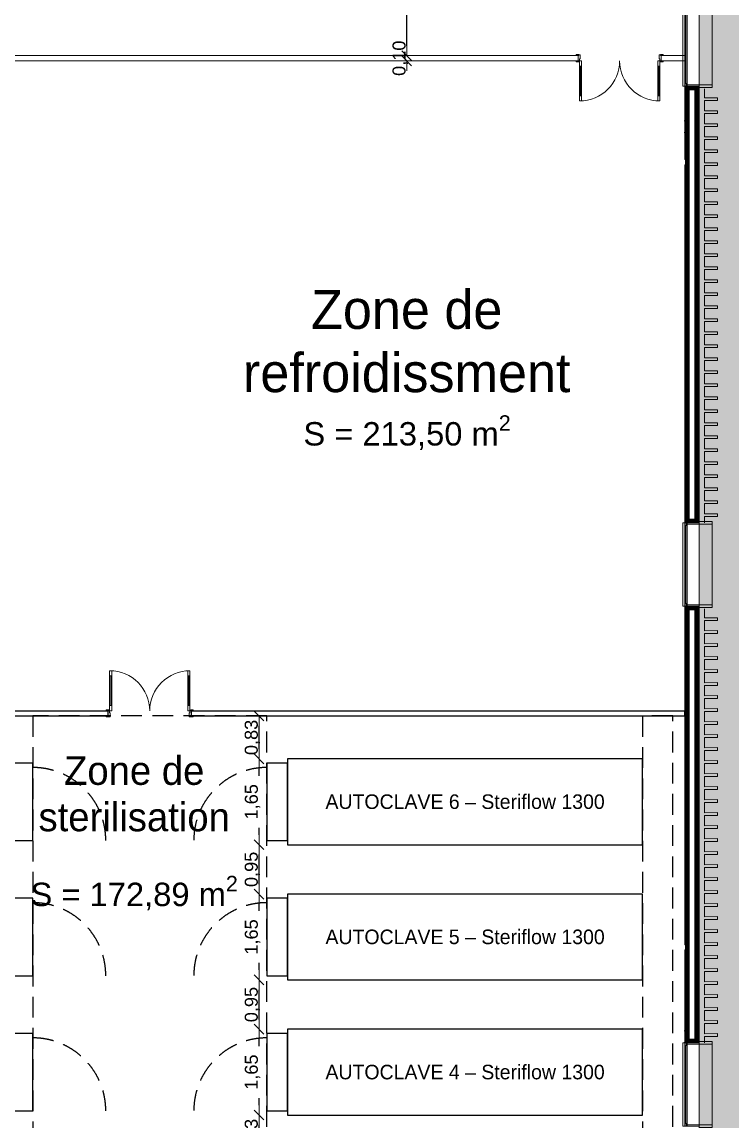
# Model space of a CAD drawing. Header units: millimetres. Extents: x 141848 to 1648660, y -821378 to -151356.
# Drawn here: x 231203 to 244856, y -205996 to -184858 of the extents above; entities that cross this region are included whole.
import ezdxf

# ---------------------------------------------------------------- set-up
doc = ezdxf.new("R2010")
doc.units = ezdxf.units.MM
doc.header["$MEASUREMENT"] = 0
for name, pattern in [('DASHED', [600, 400, -200]), ('Traits', [282.222223, 141.111112, -141.111112]), ('Wipeout_Contour', [1000, 0, -1000])]:
    doc.linetypes.add(name, pattern=pattern)
for name, color, linetype in [('Cotations - 1_100', 7, 'Continuous'), ('Equipement - Autoclaves', 6, 'Continuous'), ('Fenêtres ARCHICAD', 7, 'Continuous'), ('Hachure', 7, 'Continuous'), ('Intérieur - Agencement', 7, 'Continuous'), ('Nouveau_0', 7, 'Continuous'), ('Portes ARCHICAD', 7, 'Continuous'), ('Sols_ Dalles', 7, 'Continuous'), ('Structure - Murs extérieurs', 7, 'Continuous')]:
    doc.layers.add(name, color=color, linetype=linetype)
doc.styles.add('STYLE_GENERE_1', font='')
doc.styles.add('STYLE_GENERE_2', font='')
doc.styles.get('STYLE_GENERE_1').set_extended_font_data('Agency FB')
doc.styles.get('STYLE_GENERE_2').set_extended_font_data('Arial')
doc.dimstyles.new('STYLE_GENERE__1', dxfattribs={"dimtxt": 250, "dimasz": 190, "dimexe": 1.25, "dimexo": 0.625, "dimgap": 0, "dimtad": 1, "dimlfac": 0.001, "dimtxsty": 'STYLE_GENERE_2', "dimblk": 'ARROWHEAD_6', "dimblk1": 'ARROWHEAD_6', "dimblk2": 'ARROWHEAD_6', "dimcen": 2.5, "dimse1": 1, "dimse2": 1, "dimclrd": 7, "dimclre": 7, "dimclrt": 7, "dimazin": 3, "dimtfac": 1, "dimtmove": 0, "dimatfit": 3})
doc.dimstyles.new('STYLE_GENERE__4', dxfattribs={"dimtxt": 250, "dimasz": 190, "dimexe": 1.25, "dimexo": 0.625, "dimgap": 0, "dimtad": 1, "dimlfac": 0.001, "dimtxsty": 'STYLE_GENERE_2', "dimblk": 'ARROWHEAD_6', "dimblk1": 'ARROWHEAD_6', "dimblk2": 'ARROWHEAD_6', "dimcen": 2.5, "dimse1": 1, "dimse2": 1, "dimclrd": 7, "dimclre": 7, "dimclrt": 7, "dimazin": 3, "dimtfac": 1, "dimtmove": 0, "dimatfit": 3})
pattern_1 = [(45, (0, 175), (-55.684659, 55.684659), [0, -52.5, 0, -78.75]), (110, (175, 175), (74.000794, 26.934086), [0, -38.5, 0, -66.5])]
pattern_2 = [(45, (0, 0), (-7.0710678, 7.0710678), [])]

# ---------------------------------------------------------------- blocks, each defined once
blk = doc.blocks.new('Fenêtre 25')
at = {"layer": 'Fenêtres ARCHICAD', "color": 7, "linetype": 'Continuous', "lineweight": 5}
for p, q in [((-800, 0), (-800, 33)), ((-800, 33), (800, 33)), ((800, 33), (800, 0)), ((-800, -30), (800, -30)), ((-800, -280), (-800, -50)), ((-800, -50), (-775, -50)), ((-800, -195), (-800, -265)), ((-800, -195), (-800, -265)), ((-800, -195), (-800, -265)), ((-800, -195), (-800, -265)), ((-775, -50), (-775, -280)), ((775, -280), (775, -50)), ((775, -50), (800, -50)), ((800, -50), (800, -280)), ((800, -195), (800, -265)), ((800, -195), (800, -265)), ((800, -195), (800, -265)), ((800, -195), (800, -265)), ((-825, -530), (-825, -280)), ((-825, -280), (-775, -280)), ((-825, -280), (-800, -280)), ((-825, -280), (-800, -280)), ((-800, -265), (-800, -280)), ((-800, -265), (-800, -280)), ((-775, -280), (-800, -280)), ((-775, -280), (-775, -530)), ((800, -280), (775, -280)), ((775, -280), (825, -280)), ((775, -530), (775, -280)), ((800, -265), (800, -280)), ((800, -265), (800, -280)), ((800, -280), (825, -280)), ((800, -280), (825, -280)), ((825, -280), (825, -530)), ((-775, -530), (-825, -530)), ((-775, -530), (775, -530)), ((825, -530), (775, -530))]:
    blk.add_line(p, q, dxfattribs=at)
at = {"layer": 'Fenêtres ARCHICAD', "color": 7, "linetype": 'Traits', "lineweight": 5}
blk.add_line((-800, 0), (800, 0), dxfattribs=at)
at = {"color": 254, "linetype": 'Wipeout_Contour', "lineweight": 0, "ltscale": 3003.33026}
blk.add_wipeout([(-750, 0), (-750, -50), (750, -50), (750, 0)], dxfattribs=at).dxf.layer = 'Fenêtres ARCHICAD'
at = {"layer": 'Fenêtres ARCHICAD', "color": 7, "linetype": 'Continuous', "lineweight": 5}
for p, q in [((-800, 0), (-750, 0)), ((-800, 0), (-800, -15)), ((-800, 0), (-800, -15)), ((-750, 0), (-750, -50)), ((-750, 0), (750, 0)), ((750, -50), (750, 0)), ((750, 0), (800, 0)), ((800, 0), (800, -15)), ((800, 0), (800, -15)), ((-800, -15), (-800, -50)), ((-800, -15), (-800, -50)), ((-750, -50), (-800, -50)), ((-800, -50), (-800, -85)), ((-800, -50), (-800, -85)), ((-800, -85), (-800, -195)), ((-800, -85), (-800, -195)), ((-800, -85), (-800, -195)), ((-800, -85), (-800, -195)), ((-750, -25), (750, -25)), ((750, -50), (-750, -50)), ((800, -50), (750, -50)), ((800, -15), (800, -50)), ((800, -15), (800, -50)), ((800, -50), (800, -85)), ((800, -50), (800, -85)), ((800, -85), (800, -195)), ((800, -85), (800, -195)), ((800, -85), (800, -195)), ((800, -85), (800, -195))]:
    blk.add_line(p, q, dxfattribs=at)
blk = doc.blocks.new('Mur_2_1', base_point=(244226, -173396))
at = {"color": 254, "linetype": 'Wipeout_Contour', "lineweight": 0, "ltscale": 1238482.456540068}
blk.add_wipeout([(244211, -186093), (244211, -194493), (244226, -194493), (244226, -186093)], dxfattribs=at)
at = {"color": 254, "linetype": 'Wipeout_Contour', "lineweight": 0, "ltscale": 1263457.769276507}
blk.add_wipeout([(244211, -196093), (244211, -204493), (244226, -204493), (244226, -196093)], dxfattribs=at)
at = {"linetype": 'Continuous', "lineweight": 5, "true_color": 0x5f5f5f}
h = blk.add_hatch(dxfattribs=at)
h.set_pattern_fill('Enduit_0001', color=251, style=0, pattern_type=2)
h.set_pattern_definition(pattern_1)
h.paths.add_polyline_path([(244211, -186093), (244211, -194493), (244226, -194493), (244226, -186093)])
h = blk.add_hatch(dxfattribs=at)
h.set_pattern_fill('Enduit_0001', color=251, style=0, pattern_type=2)
h.set_pattern_definition(pattern_1)
h.paths.add_polyline_path([(244211, -196093), (244211, -204493), (244226, -204493), (244226, -196093)])
at = {"color": 254, "linetype": 'Wipeout_Contour', "lineweight": 0, "ltscale": 1238347.192243157}
blk.add_wipeout([(244141, -186163), (244141, -194423), (244211, -194493), (244211, -186093)], dxfattribs=at)
at = {"color": 254, "linetype": 'Wipeout_Contour', "lineweight": 0, "ltscale": 1263325.224056283}
blk.add_wipeout([(244141, -196163), (244141, -204423), (244211, -204493), (244211, -196093)], dxfattribs=at)
at = {"linetype": 'Continuous', "lineweight": 5, "true_color": 0x5f5f5f}
h = blk.add_hatch(dxfattribs=at)
h.set_pattern_fill('Briques_terre_cuite__int_97', color=251, style=0, pattern_type=2)
h.set_pattern_definition(pattern_2)
h.paths.add_polyline_path([(244141, -186163), (244141, -194423), (244211, -194493), (244211, -186093)])
h = blk.add_hatch(dxfattribs=at)
h.set_pattern_fill('Briques_terre_cuite__int_97', color=251, style=0, pattern_type=2)
h.set_pattern_definition(pattern_2)
h.paths.add_polyline_path([(244141, -196163), (244141, -204423), (244211, -204493), (244211, -196093)])
at = {"color": 254, "linetype": 'Wipeout_Contour', "lineweight": 0, "ltscale": 1238062.087334193}
blk.add_wipeout([(244141, -186163), (244031, -186163), (244031, -194423), (244141, -194423)], dxfattribs=at)
at = {"color": 254, "linetype": 'Wipeout_Contour', "lineweight": 0, "ltscale": 1263045.802240406}
blk.add_wipeout([(244141, -196163), (244031, -196163), (244031, -204423), (244141, -204423)], dxfattribs=at)
at = {"color": 254, "linetype": 'Wipeout_Contour', "lineweight": 0, "ltscale": 1239486.484636291}
blk.add_wipeout([(243946, -187606), (243946, -194493), (243961, -194493), (243961, -187606)], dxfattribs=at)
at = {"color": 254, "linetype": 'Wipeout_Contour', "lineweight": 0, "ltscale": 1271008.258563661}
blk.add_wipeout([(243946, -202706), (243946, -204493), (243961, -204493), (243961, -202706)], dxfattribs=at)
at = {"linetype": 'Continuous', "lineweight": 5, "true_color": 0x5f5f5f}
h = blk.add_hatch(dxfattribs=at)
h.set_pattern_fill('Enduit_0001', color=251, style=0, pattern_type=2)
h.set_pattern_definition(pattern_1)
h.paths.add_polyline_path([(243946, -187606), (243946, -194493), (243961, -194493), (243961, -187606)])
h = blk.add_hatch(dxfattribs=at)
h.set_pattern_fill('Enduit_0001', color=251, style=0, pattern_type=2)
h.set_pattern_definition(pattern_1)
h.paths.add_polyline_path([(243946, -202706), (243946, -204493), (243961, -204493), (243961, -202706)])
at = {"color": 254, "linetype": 'Wipeout_Contour', "lineweight": 0, "ltscale": 1229032.335938694}
blk.add_wipeout([(243946, -187506), (243961, -187506), (243961, -186093), (243946, -186093)], dxfattribs=at)
at = {"color": 254, "linetype": 'Wipeout_Contour', "lineweight": 0, "ltscale": 1260220.518683456}
blk.add_wipeout([(243946, -202606), (243961, -202606), (243961, -196093), (243946, -196093)], dxfattribs=at)
at = {"linetype": 'Continuous', "lineweight": 5, "true_color": 0x5f5f5f}
h = blk.add_hatch(dxfattribs=at)
h.set_pattern_fill('Enduit_0001', color=251, style=0, pattern_type=2)
h.set_pattern_definition(pattern_1)
h.paths.add_polyline_path([(243946, -187506), (243961, -187506), (243961, -186093), (243946, -186093)])
h = blk.add_hatch(dxfattribs=at)
h.set_pattern_fill('Enduit_0001', color=251, style=0, pattern_type=2)
h.set_pattern_definition(pattern_1)
h.paths.add_polyline_path([(243946, -202606), (243961, -202606), (243961, -196093), (243946, -196093)])
at = {"color": 254, "linetype": 'Wipeout_Contour', "lineweight": 0, "ltscale": 1237780.528865928}
blk.add_wipeout([(243961, -186093), (243961, -194493), (244031, -194493), (244031, -186093)], dxfattribs=at)
at = {"color": 254, "linetype": 'Wipeout_Contour', "lineweight": 0, "ltscale": 1262769.723634633}
blk.add_wipeout([(243961, -204493), (244031, -204493), (244031, -196093), (243961, -196093)], dxfattribs=at)
at = {"linetype": 'Continuous', "lineweight": 5, "true_color": 0x5f5f5f}
h = blk.add_hatch(dxfattribs=at)
h.set_pattern_fill('Briques_terre_cuite__int_97', color=251, style=0, pattern_type=2)
h.set_pattern_definition(pattern_2)
h.paths.add_polyline_path([(243961, -186093), (243961, -194493), (244031, -194493), (244031, -186093)])
h = blk.add_hatch(dxfattribs=at)
h.set_pattern_fill('Briques_terre_cuite__int_97', color=251, style=0, pattern_type=2)
h.set_pattern_definition(pattern_2)
h.paths.add_polyline_path([(243961, -204493), (244031, -204493), (244031, -196093), (243961, -196093)])
at = {"color": 7, "linetype": 'Continuous', "lineweight": 5}
for p, q in [((243961, -187506), (243946, -187506)), ((243946, -187606), (243961, -187606)), ((243961, -187606), (243961, -187506)), ((243961, -202606), (243946, -202606)), ((243946, -202706), (243961, -202706)), ((243961, -202706), (243961, -202606))]:
    blk.add_line(p, q, dxfattribs=at)
at = {"color": 254, "linetype": 'Wipeout_Contour', "lineweight": 0, "ltscale": 1227876.541884673}
blk.add_wipeout([(244141, -186163), (244211, -186093), (244031, -186093), (244031, -186163)], dxfattribs=at)
at = {"color": 254, "linetype": 'Wipeout_Contour', "lineweight": 0, "ltscale": 1248360.991923008}
blk.add_wipeout([(244141, -194423), (244031, -194423), (244031, -194493), (244211, -194493)], dxfattribs=at)
at = {"color": 254, "linetype": 'Wipeout_Contour', "lineweight": 0, "ltscale": 1252534.079105675}
blk.add_wipeout([(244141, -196163), (244211, -196093), (244031, -196093), (244031, -196163)], dxfattribs=at)
at = {"color": 254, "linetype": 'Wipeout_Contour', "lineweight": 0, "ltscale": 1273668.553079764}
blk.add_wipeout([(244141, -204423), (244031, -204423), (244031, -204493), (244211, -204493)], dxfattribs=at)
at = {"linetype": 'Continuous', "lineweight": 5, "true_color": 0x5f5f5f}
h = blk.add_hatch(dxfattribs=at)
h.set_pattern_fill('Briques_terre_cuite__int_97', color=251, style=0, pattern_type=2)
h.set_pattern_definition(pattern_2)
h.paths.add_polyline_path([(244141, -186163), (244211, -186093), (244031, -186093), (244031, -186163)])
h = blk.add_hatch(dxfattribs=at)
h.set_pattern_fill('Briques_terre_cuite__int_97', color=251, style=0, pattern_type=2)
h.set_pattern_definition(pattern_2)
h.paths.add_polyline_path([(244141, -194423), (244031, -194423), (244031, -194493), (244211, -194493)])
h = blk.add_hatch(dxfattribs=at)
h.set_pattern_fill('Briques_terre_cuite__int_97', color=251, style=0, pattern_type=2)
h.set_pattern_definition(pattern_2)
h.paths.add_polyline_path([(244141, -196163), (244211, -196093), (244031, -196093), (244031, -196163)])
h = blk.add_hatch(dxfattribs=at)
h.set_pattern_fill('Briques_terre_cuite__int_97', color=251, style=0, pattern_type=2)
h.set_pattern_definition(pattern_2)
h.paths.add_polyline_path([(244141, -204423), (244031, -204423), (244031, -204493), (244211, -204493)])
at = {"color": 7, "linetype": 'Continuous', "lineweight": 5}
for p, q in [((243946, -186093), (243961, -186093)), ((243961, -186093), (243961, -187506)), ((243961, -186093), (243996, -186093)), ((243996, -186093), (244031, -186093)), ((244031, -186093), (244141, -186093)), ((244031, -186093), (244141, -186093)), ((244031, -194423), (244031, -186163)), ((244141, -186163), (244031, -186163)), ((244141, -186093), (244211, -186093)), ((244141, -186093), (244211, -186093)), ((244141, -194423), (244141, -186163)), ((244211, -194493), (244211, -186093)), ((244211, -186093), (244226, -186093)), ((244226, -186118), (244226, -186093)), ((243961, -187606), (243961, -194493)), ((244141, -194423), (244031, -194423)), ((243946, -194493), (243961, -194493)), ((243961, -194493), (243996, -194493)), ((243996, -194493), (244031, -194493)), ((244031, -194493), (244141, -194493)), ((244031, -194493), (244141, -194493)), ((244141, -194493), (244211, -194493)), ((244141, -194493), (244211, -194493)), ((244211, -194493), (244226, -194493)), ((244226, -194493), (244226, -194468)), ((243946, -196093), (243961, -196093)), ((243961, -196093), (243961, -202606)), ((243961, -196093), (243996, -196093)), ((243996, -196093), (244031, -196093)), ((244031, -196093), (244141, -196093)), ((244031, -196093), (244141, -196093)), ((244141, -196093), (244211, -196093)), ((244141, -196093), (244211, -196093)), ((244211, -204493), (244211, -196093)), ((244211, -196093), (244226, -196093)), ((244226, -196118), (244226, -196093)), ((244031, -204423), (244031, -196163)), ((244141, -196163), (244031, -196163)), ((244141, -204423), (244141, -196163)), ((243961, -202706), (243961, -204493)), ((243946, -204493), (243961, -204493)), ((243961, -204493), (243996, -204493)), ((243996, -204493), (244031, -204493)), ((244141, -204423), (244031, -204423)), ((244031, -204493), (244141, -204493)), ((244031, -204493), (244141, -204493)), ((244141, -204493), (244211, -204493)), ((244141, -204493), (244211, -204493)), ((244211, -204493), (244226, -204493)), ((244226, -204493), (244226, -204468))]:
    blk.add_line(p, q, dxfattribs=at)
at = {"color": 7, "linetype": 'Continuous', "lineweight": 5, "flags": 128}
for points in [[(243946, -186093), (243946, -187506)], [(244226, -194493), (244226, -186093)], [(243946, -187606), (243946, -194493)], [(243946, -196093), (243946, -202606)], [(244226, -204493), (244226, -196093)], [(243946, -202706), (243946, -204493)]]:
    blk.add_lwpolyline(points, dxfattribs=at)
at = {"layer": 'Fenêtres ARCHICAD', "color": 7, "linetype": 'Continuous', "lineweight": 5, "zscale": 1000, "rotation": 89.99999999999997}
for p in [(243946, -185293), (243946, -195293), (243946, -205293)]:
    blk.add_blockref('Fenêtre 25', p, dxfattribs=at)
blk = doc.blocks.new('Porte double 25_7')
at = {"layer": 'Portes ARCHICAD', "color": 7, "linetype": 'Continuous', "lineweight": 5}
for p, q in [((-772, 772), (-772, 672)), ((-732, 772), (-772, 772)), ((-772, 672), (-732, 672)), ((-752, 672), (-752, 100)), ((-732, 672), (-732, 772)), ((732, 672), (732, 772)), ((732, 772), (772, 772)), ((772, 672), (732, 672)), ((752, 672), (752, 100)), ((772, 772), (772, 672)), ((-837, 0), (-837, 19)), ((-837, 19), (-787, 19)), ((-787, 0), (-837, 0)), ((-800, 0), (-837, 0)), ((-800, 0), (-837, 0)), ((-772, 0), (-800, 0)), ((-800, 0), (-800, -115)), ((-800, 0), (-800, -100)), ((-800, 0), (-800, -100)), ((-787, 19), (-787, 0)), ((-732, 100), (-772, 100)), ((-772, 100), (-772, 0)), ((-772, -40), (-772, 0)), ((-772, 0), (-732, 0)), ((-732, 0), (-732, 100)), ((732, 0), (732, 100)), ((732, 100), (772, 100)), ((772, 0), (732, 0)), ((772, 100), (772, 0)), ((800, 0), (772, 0)), ((772, 0), (772, -40)), ((787, 19), (837, 19)), ((787, 0), (787, 19)), ((837, 0), (787, 0)), ((800, -115), (800, 0)), ((800, 0), (800, -100)), ((800, 0), (800, -100)), ((800, 0), (837, 0)), ((800, 0), (837, 0)), ((837, 19), (837, 0)), ((-837, -119), (-837, -100)), ((-837, -100), (-787, -100)), ((-800, -100), (-837, -100)), ((-800, -100), (-837, -100)), ((-787, -119), (-837, -119)), ((-800, -115), (-760, -115)), ((-787, -100), (-787, -119)), ((-760, -40), (-772, -40)), ((-760, -115), (-760, -40)), ((772, -40), (760, -40)), ((760, -40), (760, -115)), ((760, -115), (800, -115)), ((787, -100), (837, -100)), ((787, -119), (787, -100)), ((837, -119), (787, -119)), ((800, -100), (837, -100)), ((800, -100), (837, -100)), ((837, -100), (837, -119))]:
    blk.add_line(p, q, dxfattribs=at)
at = {"layer": 'Portes ARCHICAD', "color": 7, "linetype": 'Continuous', "lineweight": 5, "flags": 128}
for points in [[(-772, 672), (-772, 100), (-752, 100), (-752, 672)], [(-752, 672), (-752, 100), (-732, 100), (-732, 672)], [(752, 672), (752, 100), (732, 100), (732, 672)], [(772, 672), (772, 100), (752, 100), (752, 672)]]:
    blk.add_lwpolyline(points, close=True, dxfattribs=at)
at = {"layer": 'Portes ARCHICAD', "color": 7, "linetype": 'Continuous', "lineweight": 5}
for centre, start, end in [((-772, 0), 0, 90), ((772, 0), 90, 180)]:
    blk.add_arc(centre, 772, start, end, dxfattribs=at)
blk = doc.blocks.new('Mur_144_1', base_point=(219226, -187606))
at = {"layer": 'Structure - Murs extérieurs', "color": 7, "linetype": 'Continuous', "lineweight": 5}
for p, q in [((219506, -187506), (219491, -187506)), ((219491, -187506), (219491, -187606)), ((219491, -187606), (219506, -187606)), ((241896, -187506), (241859, -187506)), ((241896, -187606), (241859, -187606)), ((241896, -187606), (241896, -187506)), ((243496, -187506), (243533, -187506)), ((243496, -187606), (243496, -187506)), ((243496, -187606), (243533, -187606)), ((243961, -187506), (243946, -187506)), ((243946, -187606), (243961, -187606)), ((243961, -187606), (243961, -187506))]:
    blk.add_line(p, q, dxfattribs=at)
at = {"layer": 'Structure - Murs extérieurs', "color": 7, "linetype": 'Continuous', "lineweight": 5, "flags": 128}
for points in [[(241896, -187506), (219506, -187506)], [(219506, -187606), (226766, -187606)], [(226866, -187606), (241896, -187606)], [(243946, -187506), (243496, -187506)], [(243496, -187606), (243946, -187606)]]:
    blk.add_lwpolyline(points, dxfattribs=at)
at = {"layer": 'Portes ARCHICAD', "color": 7, "linetype": 'Continuous', "lineweight": 5, "xscale": -1, "zscale": 1000, "rotation": 180}
blk.add_blockref('Porte double 25_7', (242696, -187606), dxfattribs=at)
blk = doc.blocks.new('Tôle profilée 25')
at = {"color": 7, "linetype": 'Continuous', "lineweight": 5}
for p, q in [((0, 8347.3), (0, 8176.5)), ((-250, 8177.5), (-250, 8150)), ((0, 8176.5), (-250, 8177.5)), ((-250, 8150), (-250, 8122.5)), ((-250, 8122.5), (0, 8123.5)), ((0, 8123.5), (0, 7926.5)), ((-250, 7927.5), (-250, 7900)), ((0, 7926.5), (-250, 7927.5)), ((-250, 7900), (-250, 7872.5)), ((-250, 7872.5), (0, 7873.5)), ((0, 7873.5), (0, 7676.5)), ((-250, 7677.5), (-250, 7650)), ((0, 7676.5), (-250, 7677.5)), ((-250, 7650), (-250, 7622.5)), ((-250, 7622.5), (0, 7623.5)), ((0, 7623.5), (0, 7426.5)), ((-250, 7427.5), (-250, 7400)), ((0, 7426.5), (-250, 7427.5)), ((-250, 7400), (-250, 7372.5)), ((-250, 7372.5), (0, 7373.5)), ((0, 7373.5), (0, 7176.5)), ((-250, 7177.5), (-250, 7150)), ((0, 7176.5), (-250, 7177.5)), ((-250, 7150), (-250, 7122.5)), ((-250, 7122.5), (0, 7123.5)), ((0, 7123.5), (0, 6926.5)), ((-250, 6927.5), (-250, 6900)), ((0, 6926.5), (-250, 6927.5)), ((-250, 6900), (-250, 6872.5)), ((-250, 6872.5), (0, 6873.5)), ((0, 6873.5), (0, 6676.5)), ((-250, 6677.5), (-250, 6650)), ((0, 6676.5), (-250, 6677.5)), ((-250, 6650), (-250, 6622.5)), ((-250, 6622.5), (0, 6623.5)), ((0, 6623.5), (0, 6426.5)), ((-250, 6427.5), (-250, 6400)), ((0, 6426.5), (-250, 6427.5)), ((-250, 6400), (-250, 6372.5)), ((-250, 6372.5), (0, 6373.5)), ((0, 6373.5), (0, 6176.5)), ((-250, 6177.5), (-250, 6150)), ((0, 6176.5), (-250, 6177.5)), ((-250, 6150), (-250, 6122.5)), ((-250, 6122.5), (0, 6123.5)), ((-250, 5927.5), (-250, 5900)), ((0, 5926.5), (-250, 5927.5)), ((0, 6123.5), (0, 5926.5)), ((-250, 5900), (-250, 5872.5)), ((-250, 5872.5), (0, 5873.5)), ((0, 5873.5), (0, 5676.5)), ((-250, 5677.5), (-250, 5650)), ((0, 5676.5), (-250, 5677.5)), ((-250, 5650), (-250, 5622.5)), ((-250, 5622.5), (0, 5623.5)), ((0, 5623.5), (0, 5426.5)), ((-250, 5427.5), (-250, 5400)), ((0, 5426.5), (-250, 5427.5)), ((-250, 5400), (-250, 5372.5)), ((-250, 5372.5), (0, 5373.5)), ((0, 5373.5), (0, 5176.5)), ((-250, 5177.5), (-250, 5150)), ((0, 5176.5), (-250, 5177.5)), ((-250, 5150), (-250, 5122.5)), ((-250, 5122.5), (0, 5123.5)), ((0, 5123.5), (0, 4926.5)), ((-250, 4927.5), (-250, 4900)), ((0, 4926.5), (-250, 4927.5)), ((-250, 4900), (-250, 4872.5)), ((-250, 4872.5), (0, 4873.5)), ((0, 4873.5), (0, 4676.5)), ((-250, 4677.5), (-250, 4650)), ((0, 4676.5), (-250, 4677.5)), ((-250, 4650), (-250, 4622.5)), ((-250, 4622.5), (0, 4623.5)), ((0, 4623.5), (0, 4426.5)), ((-250, 4427.5), (-250, 4400)), ((0, 4426.5), (-250, 4427.5)), ((-250, 4400), (-250, 4372.5)), ((-250, 4372.5), (0, 4373.5)), ((0, 4373.5), (0, 4176.5)), ((-250, 4177.5), (-250, 4150)), ((0, 4176.5), (-250, 4177.5)), ((-250, 4150), (-250, 4122.5)), ((-250, 4122.5), (0, 4123.5)), ((0, 4123.5), (0, 3926.5)), ((-250, 3927.5), (-250, 3900)), ((0, 3926.5), (-250, 3927.5)), ((-250, 3900), (-250, 3872.5)), ((-250, 3872.5), (0, 3873.5)), ((0, 3873.5), (0, 3676.5)), ((-250, 3677.5), (-250, 3650)), ((0, 3676.5), (-250, 3677.5)), ((-250, 3650), (-250, 3622.5)), ((-250, 3622.5), (0, 3623.5)), ((0, 3623.5), (0, 3426.5)), ((-250, 3427.5), (-250, 3400)), ((0, 3426.5), (-250, 3427.5)), ((-250, 3400), (-250, 3372.5)), ((-250, 3372.5), (0, 3373.5)), ((-250, 3177.5), (-250, 3150)), ((0, 3176.5), (-250, 3177.5)), ((0, 3373.5), (0, 3176.5)), ((-250, 3150), (-250, 3122.5)), ((-250, 3122.5), (0, 3123.5)), ((0, 3123.5), (0, 2926.5)), ((-250, 2927.5), (-250, 2900)), ((0, 2926.5), (-250, 2927.5)), ((-250, 2900), (-250, 2872.5)), ((-250, 2872.5), (0, 2873.5)), ((0, 2873.5), (0, 2676.5)), ((-250, 2677.5), (-250, 2650)), ((0, 2676.5), (-250, 2677.5)), ((-250, 2650), (-250, 2622.5)), ((-250, 2622.5), (0, 2623.5)), ((0, 2623.5), (0, 2426.5)), ((-250, 2427.5), (-250, 2400)), ((0, 2426.5), (-250, 2427.5)), ((-250, 2400), (-250, 2372.5)), ((-250, 2372.5), (0, 2373.5)), ((0, 2373.5), (0, 2176.5)), ((-250, 2177.5), (-250, 2150)), ((0, 2176.5), (-250, 2177.5)), ((-250, 2150), (-250, 2122.5)), ((-250, 2122.5), (0, 2123.5)), ((0, 2123.5), (0, 1926.5)), ((-250, 1927.5), (-250, 1900)), ((0, 1926.5), (-250, 1927.5)), ((-250, 1900), (-250, 1872.5)), ((-250, 1872.5), (0, 1873.5)), ((0, 1873.5), (0, 1676.5)), ((-250, 1677.5), (-250, 1650)), ((0, 1676.5), (-250, 1677.5)), ((-250, 1650), (-250, 1622.5)), ((-250, 1622.5), (0, 1623.5)), ((0, 1623.5), (0, 1426.5)), ((-250, 1427.5), (-250, 1400)), ((0, 1426.5), (-250, 1427.5)), ((-250, 1400), (-250, 1372.5)), ((-250, 1372.5), (0, 1373.5)), ((0, 1373.5), (0, 1176.5)), ((-250, 1177.5), (-250, 1150)), ((0, 1176.5), (-250, 1177.5)), ((-250, 1150), (-250, 1122.5)), ((-250, 1122.5), (0, 1123.5)), ((0, 1123.5), (0, 926.5)), ((-250, 927.5), (-250, 900)), ((0, 926.5), (-250, 927.5)), ((-250, 900), (-250, 872.5)), ((-250, 872.5), (0, 873.5)), ((0, 873.5), (0, 676.5)), ((-250, 677.5), (-250, 650)), ((0, 676.5), (-250, 677.5)), ((-250, 650), (-250, 622.5)), ((-250, 622.5), (0, 623.5)), ((-250, 427.5), (-250, 400)), ((0, 426.5), (-250, 427.5)), ((0, 623.5), (0, 426.5)), ((-250, 400), (-250, 372.5)), ((-250, 372.5), (0, 373.5)), ((0, 373.5), (0, 176.5)), ((-250, 177.5), (-250, 150)), ((0, 176.5), (-250, 177.5)), ((-250, 150), (-250, 122.5)), ((-250, 122.5), (0, 123.5)), ((0, 123.5), (0, 0))]:
    blk.add_line(p, q, dxfattribs=at)
blk = doc.blocks.new('ARROWHEAD_6')
at = {"color": 0, "linetype": 'Continuous', "lineweight": 0}
for p, q in [((0, 0), (-1, 0)), ((-0.5, -0.5), (0.5, 0.5))]:
    blk.add_line(p, q, dxfattribs=at)
blk = doc.blocks.new('*D1152')
at = {"color": 7}
for p, q in [((219696, -177072), (231101, -177072)), ((232351, -177072), (243756, -177072))]:
    blk.add_line(p, q, dxfattribs=at)
at = {"layer": 'Defpoints'}
for p in [(219506, -177072), (219506, -207204), (243946, -207202)]:
    blk.add_point(p, dxfattribs=at)
at = {"layer": 'Cotations - 1_100', "color": 7, "xscale": 190, "yscale": 190, "rotation": 180}
blk.add_blockref('ARROWHEAD_6', (219506, -177072), dxfattribs=at)
at = {"layer": 'Cotations - 1_100', "color": 7, "xscale": 190, "yscale": 190}
blk.add_blockref('ARROWHEAD_6', (243946, -177072), dxfattribs=at)
at = {"layer": 'Cotations - 1_100', "color": 7, "insert": (231726, -176947), "char_height": 250, "attachment_point": 5, "style": 'STYLE_GENERE_2'}
blk.add_mtext('\\A1;{\\pql;\\fArial|b0|i0|c0|p38;24,44}', dxfattribs=at)
blk = doc.blocks.new('*D1163')
at = {"layer": 'Defpoints'}
for p in [(231726, -185506), (231726, -185606), (238601, -185606)]:
    blk.add_point(p, dxfattribs=at)
at = {"layer": 'Cotations - 1_100', "color": 7, "xscale": 190, "yscale": 190}
for p, rotation in [((238601, -185506), 270), ((238601, -185606), 90)]:
    blk.add_blockref('ARROWHEAD_6', p, dxfattribs=dict(at, rotation=rotation))
at = {"layer": 'Cotations - 1_100', "color": 7, "insert": (238476, -185556), "char_height": 250, "attachment_point": 5, "rotation": 90, "style": 'STYLE_GENERE_2'}
blk.add_mtext('\\A1;{\\pql;\\fArial|b0|i0|c0|p38;0,10}', dxfattribs=at)
blk = doc.blocks.new('*D1178')
at = {"layer": 'Defpoints'}
for p in [(231726, -185506), (228345, -185606), (231726, -185606)]:
    blk.add_point(p, dxfattribs=at)
at = {"layer": 'Cotations - 1_100', "color": 7, "xscale": 190, "yscale": 190}
for p, rotation in [((228345, -185506), 270), ((228345, -185606), 90)]:
    blk.add_blockref('ARROWHEAD_6', p, dxfattribs=dict(at, rotation=rotation))
at = {"layer": 'Cotations - 1_100', "color": 7, "insert": (228220, -185556), "char_height": 250, "attachment_point": 5, "rotation": 90, "style": 'STYLE_GENERE_2'}
blk.add_mtext('\\A1;{\\pql;\\fArial|b0|i0|c0|p38;0,10}', dxfattribs=at)
blk = doc.blocks.new('*D1184')
at = {"color": 7}
for p, q in [((238601, -178966), (238601, -173866)), ((238601, -185316), (238601, -180216))]:
    blk.add_line(p, q, dxfattribs=at)
at = {"layer": 'Defpoints'}
for p in [(243946, -173676), (231726, -185506), (238601, -185506)]:
    blk.add_point(p, dxfattribs=at)
at = {"layer": 'Cotations - 1_100', "color": 7, "xscale": 190, "yscale": 190}
for p, rotation in [((238601, -173676), 90), ((238601, -185506), 270)]:
    blk.add_blockref('ARROWHEAD_6', p, dxfattribs=dict(at, rotation=rotation))
at = {"layer": 'Cotations - 1_100', "color": 7, "insert": (238601, -179591), "char_height": 250, "attachment_point": 5, "rotation": 90, "style": 'STYLE_GENERE_2'}
blk.add_mtext('\\A1;{\\pql;\\fArial|b0|i0|c0|p38;11,83}', dxfattribs=at)
blk = doc.blocks.new('*D1189')
at = {"color": 7}
for p, q in [((228345, -178826), (228345, -173586)), ((228345, -185316), (228345, -180076))]:
    blk.add_line(p, q, dxfattribs=at)
at = {"layer": 'Defpoints'}
for p in [(244226, -173396), (228345, -185506), (231726, -185506)]:
    blk.add_point(p, dxfattribs=at)
at = {"layer": 'Cotations - 1_100', "color": 7, "xscale": 190, "yscale": 190}
for p, rotation in [((228345, -173396), 90), ((228345, -185506), 270)]:
    blk.add_blockref('ARROWHEAD_6', p, dxfattribs=dict(at, rotation=rotation))
at = {"layer": 'Cotations - 1_100', "color": 7, "insert": (228345, -179451), "char_height": 250, "attachment_point": 5, "rotation": 90, "style": 'STYLE_GENERE_2'}
blk.add_mtext('\\A1;{\\pql;\\fArial|b0|i0|c0|p38;12,11}', dxfattribs=at)
blk = doc.blocks.new('*D1223')
at = {"color": 7}
blk.add_line((235761, -206516), (235761, -206071), dxfattribs=at)
at = {"layer": 'Defpoints'}
for p in [(235761, -205881), (235761, -206706), (235761, -206706)]:
    blk.add_point(p, dxfattribs=at)
at = {"layer": 'Cotations - 1_100', "color": 7, "xscale": 190, "yscale": 190}
for p, rotation in [((235761, -205881), 90), ((235761, -206706), 270)]:
    blk.add_blockref('ARROWHEAD_6', p, dxfattribs=dict(at, rotation=rotation))
at = {"layer": 'Cotations - 1_100', "color": 7, "insert": (235634.75, -206293.5), "char_height": 250, "attachment_point": 5, "rotation": 90, "style": 'STYLE_GENERE_2'}
blk.add_mtext('\\A1;{\\pql;\\fArial|b0|i0|c0|p38;0,83}', dxfattribs=at)
blk = doc.blocks.new('*D1224')
at = {"color": 7}
for p, q in [((235761, -204556), (235761, -204421)), ((235761, -205691), (235761, -205556))]:
    blk.add_line(p, q, dxfattribs=at)
at = {"layer": 'Defpoints'}
for p in [(235761, -204231), (235761, -205881), (235761, -205881)]:
    blk.add_point(p, dxfattribs=at)
at = {"layer": 'Cotations - 1_100', "color": 7, "xscale": 190, "yscale": 190}
for p, rotation in [((235761, -204231), 90), ((235761, -205881), 270)]:
    blk.add_blockref('ARROWHEAD_6', p, dxfattribs=dict(at, rotation=rotation))
at = {"layer": 'Cotations - 1_100', "color": 7, "insert": (235636, -205056), "char_height": 250, "attachment_point": 5, "rotation": 90, "style": 'STYLE_GENERE_2'}
blk.add_mtext('\\A1;{\\pql;\\fArial|b0|i0|c0|p38;1,65}', dxfattribs=at)
blk = doc.blocks.new('*D1225')
at = {"color": 7}
blk.add_line((235761, -204041), (235761, -203471), dxfattribs=at)
at = {"layer": 'Defpoints'}
for p in [(235761, -203281), (235761, -204231), (235761, -204231)]:
    blk.add_point(p, dxfattribs=at)
at = {"layer": 'Cotations - 1_100', "color": 7, "xscale": 190, "yscale": 190}
for p, rotation in [((235761, -203281), 90), ((235761, -204231), 270)]:
    blk.add_blockref('ARROWHEAD_6', p, dxfattribs=dict(at, rotation=rotation))
at = {"layer": 'Cotations - 1_100', "color": 7, "insert": (235634.75, -203756), "char_height": 250, "attachment_point": 5, "rotation": 90, "style": 'STYLE_GENERE_2'}
blk.add_mtext('\\A1;{\\pql;\\fArial|b0|i0|c0|p38;0,95}', dxfattribs=at)
blk = doc.blocks.new('*D1226')
at = {"color": 7}
for p, q in [((235761, -201956), (235761, -201821)), ((235761, -203091), (235761, -202956))]:
    blk.add_line(p, q, dxfattribs=at)
at = {"layer": 'Defpoints'}
for p in [(235761, -201631), (235761, -203281), (235761, -203281)]:
    blk.add_point(p, dxfattribs=at)
at = {"layer": 'Cotations - 1_100', "color": 7, "xscale": 190, "yscale": 190}
for p, rotation in [((235761, -201631), 90), ((235761, -203281), 270)]:
    blk.add_blockref('ARROWHEAD_6', p, dxfattribs=dict(at, rotation=rotation))
at = {"layer": 'Cotations - 1_100', "color": 7, "insert": (235636, -202456), "char_height": 250, "attachment_point": 5, "rotation": 90, "style": 'STYLE_GENERE_2'}
blk.add_mtext('\\A1;{\\pql;\\fArial|b0|i0|c0|p38;1,65}', dxfattribs=at)
blk = doc.blocks.new('*D1227')
at = {"color": 7}
blk.add_line((235761, -201441), (235761, -200871), dxfattribs=at)
at = {"layer": 'Defpoints'}
for p in [(235761, -200681), (235761, -201631), (235761, -201631)]:
    blk.add_point(p, dxfattribs=at)
at = {"layer": 'Cotations - 1_100', "color": 7, "xscale": 190, "yscale": 190}
for p, rotation in [((235761, -200681), 90), ((235761, -201631), 270)]:
    blk.add_blockref('ARROWHEAD_6', p, dxfattribs=dict(at, rotation=rotation))
at = {"layer": 'Cotations - 1_100', "color": 7, "insert": (235634.75, -201156), "char_height": 250, "attachment_point": 5, "rotation": 90, "style": 'STYLE_GENERE_2'}
blk.add_mtext('\\A1;{\\pql;\\fArial|b0|i0|c0|p38;0,95}', dxfattribs=at)
blk = doc.blocks.new('*D1228')
at = {"color": 7}
for p, q in [((235761, -199356), (235761, -199221)), ((235761, -200491), (235761, -200356))]:
    blk.add_line(p, q, dxfattribs=at)
at = {"layer": 'Defpoints'}
for p in [(235761, -199031), (235761, -200681), (235761, -200681)]:
    blk.add_point(p, dxfattribs=at)
at = {"layer": 'Cotations - 1_100', "color": 7, "xscale": 190, "yscale": 190}
for p, rotation in [((235761, -199031), 90), ((235761, -200681), 270)]:
    blk.add_blockref('ARROWHEAD_6', p, dxfattribs=dict(at, rotation=rotation))
at = {"layer": 'Cotations - 1_100', "color": 7, "insert": (235636, -199856), "char_height": 250, "attachment_point": 5, "rotation": 90, "style": 'STYLE_GENERE_2'}
blk.add_mtext('\\A1;{\\pql;\\fArial|b0|i0|c0|p38;1,65}', dxfattribs=at)
blk = doc.blocks.new('*D1229')
at = {"color": 7}
blk.add_line((235761, -198841), (235761, -198396), dxfattribs=at)
at = {"layer": 'Defpoints'}
for p in [(235761, -198206), (235761, -199031), (235761, -199031)]:
    blk.add_point(p, dxfattribs=at)
at = {"layer": 'Cotations - 1_100', "color": 7, "xscale": 190, "yscale": 190}
for p, rotation in [((235761, -198206), 90), ((235761, -199031), 270)]:
    blk.add_blockref('ARROWHEAD_6', p, dxfattribs=dict(at, rotation=rotation))
at = {"layer": 'Cotations - 1_100', "color": 7, "insert": (235634.75, -198618.5), "char_height": 250, "attachment_point": 5, "rotation": 90, "style": 'STYLE_GENERE_2'}
blk.add_mtext('\\A1;{\\pql;\\fArial|b0|i0|c0|p38;0,83}', dxfattribs=at)

msp = doc.modelspace()

# ---------------------------------------------------------------- hatches: boundary and pattern name
at = {"layer": 'Sols_ Dalles', "linetype": 'Continuous', "lineweight": 0, "true_color": 0x2e271c}
msp.add_hatch(color=250, dxfattribs=at).paths.add_polyline_path([(161503.433, -171995.57), (161503.433, -230015.57), (161503.433, -260810.571), (196775.042, -260810.571), (196775.042, -260795.571), (196775.042, -258649.982), (196775.042, -258010.558), (196775.042, -222495.57), (186955.542, -222495.57), (186955.542, -218295.57), (196754.55, -218295.57), (196754.55, -204495.57), (193355.542, -204495.57), (193355.542, -195161.535), (195576.034, -195161.535), (195576.034, -189810.571), (217805.542, -189810.571), (217805.542, -253395.57), (217805.542, -253415.571), (219205.542, -253415.571), (219205.542, -253395.57), (219205.542, -188410.571), (191955.542, -188410.571), (191955.542, -190035.076), (194140.476, -190023.061), (194160.967, -193749.52), (191976.034, -193761.535), (191955.542, -200380.57), (191955.542, -205895.57), (195354.55, -205895.57), (195354.55, -216895.57), (185555.542, -216895.57), (185555.542, -223895.57), (195354.55, -223895.57), (195354.55, -258649.982), (195354.55, -259410.571), (163990.222, -259410.571), (162860.681, -259410.571), (162860.681, -231415.57), (162860.681, -173395.57), (244226.034, -173395.57), (244226.034, -248005.571), (245626.034, -248005.571), (246426.034, -248005.571), (246426.034, -251817.03), (245610.045, -251817.03), (244211.034, -251817.03), (244211.034, -253395.571), (246426.034, -253395.571), (247826.034, -253395.571), (247826.034, -248005.571), (247826.034, -246605.571), (245626.034, -246605.571), (245626.034, -171995.57)])

# ---------------------------------------------------------------- linework, layer by layer
at = {"layer": 'Equipement - Autoclaves', "linetype": 'DASHED'}
for points in [[(231411, -206706), (235911, -206706), (235911, -198206), (231411, -198206)], [(243136, -206706), (243716, -206706), (243716, -198206), (243136, -198206)]]:
    msp.add_lwpolyline(points, close=True, dxfattribs=at)
at = {"layer": 'Equipement - Autoclaves'}
for points in [[(231011, -200601), (231411, -200601), (231411, -199111), (231011, -199111)], [(235911, -200601), (236311, -200601), (236311, -199111), (235911, -199111)], [(236311, -200681), (243136, -200681), (243136, -199031), (236311, -199031)], [(236311, -203281), (243136, -203281), (243136, -201631), (236311, -201631)], [(231011, -203201), (231411, -203201), (231411, -201711), (231011, -201711)], [(235911, -203201), (236311, -203201), (236311, -201711), (235911, -201711)], [(231011, -205801), (231411, -205801), (231411, -204311), (231011, -204311)], [(235911, -205801), (236311, -205801), (236311, -204311), (235911, -204311)], [(236311, -205881), (243136, -205881), (243136, -204231), (236311, -204231)]]:
    msp.add_lwpolyline(points, close=True, dxfattribs=at)
at = {"layer": 'Equipement - Autoclaves', "linetype": 'DASHED'}
for centre, start, end in [((231411, -200601), 0, 90), ((235911, -200601), 90, 180), ((231411, -203201), 0, 90), ((235911, -203201), 90, 180), ((231411, -205801), 0, 90), ((235911, -205801), 90, 180)]:
    msp.add_arc(centre, 1404, start, end, dxfattribs=at)
at = {"layer": 'Sols_ Dalles', "color": 250, "linetype": 'Continuous', "lineweight": 5, "true_color": 0x1f1f1f}
msp.add_lwpolyline([(162860.681, -231415.57), (162860.681, -173395.57), (244226.034, -173395.57), (244226.034, -253415.571)], dxfattribs=at)
at = {"layer": 'Structure - Murs extérieurs'}
for points in [[(223506, -198106), (232861, -198106)], [(223506, -198206), (232861, -198206)], [(232861, -198206), (232861, -198106)], [(234461, -198206), (234461, -198106)]]:
    msp.add_lwpolyline(points, dxfattribs=at)

# ---------------------------------------------------------------- block references
at = {"layer": 'Portes ARCHICAD', "color": 7, "linetype": 'Continuous', "lineweight": 5, "xscale": -1, "yscale": -1, "zscale": 1000, "rotation": 180}
msp.add_blockref('Porte double 25_7', (233661, -198106.429), dxfattribs=at)

# ---------------------------------------------------------------- texts
at = {"layer": 'Equipement - Autoclaves', "char_height": 280, "attachment_point": 5, "style": 'STYLE_GENERE_1'}
for s, insert in [('\\A1;{\\pqc;AUTOCLAVE 6 – Steriflow 1300}', (239723.5, -199856)), ('\\A1;{\\pqc;AUTOCLAVE 5 – Steriflow 1300}', (239723.5, -202456)), ('\\A1;{\\pqc;AUTOCLAVE 4 – Steriflow 1300}', (239723.5, -205056))]:
    msp.add_mtext(s, dxfattribs=dict(at, insert=insert))
at = {"layer": 'Hachure', "color": 250, "linetype": 'Continuous', "lineweight": 5, "true_color": 0x1f1f1f, "insert": (238600.889, -191000), "char_height": 750, "width": 4871.89676, "attachment_point": 5, "line_spacing_factor": 0.97291, "style": 'STYLE_GENERE_1'}
msp.add_mtext('\\A1;{\\pqc;\\fAgency FB|b0|i0|c0|p34;Zone de\\fAgency FB|b0|i0|c0|p34; refroidissment }', dxfattribs=at)
at = {"layer": 'Hachure', "color": 250, "linetype": 'Continuous', "lineweight": 5, "true_color": 0x1f1f1f, "insert": (233361, -199706), "char_height": 550, "attachment_point": 5, "line_spacing_factor": 0.97291, "style": 'STYLE_GENERE_1'}
msp.add_mtext('\\A1;{\\pqc;\\fAgency FB|b0|i0|c0|p34;Zone de\\Psterilisation}', dxfattribs=at)
at = {"layer": 'Intérieur - Agencement', "color": 5, "char_height": 450, "attachment_point": 5, "style": 'STYLE_GENERE_2'}
for s, insert in [('\\A1;{\\pqc;\\fArial|b0|i0|c0|p38;S = 213,50 m{\\H0.66x;\\S2^ ;}}', (238608, -192755.217)), ('\\A1;{\\pqc;\\fArial|b0|i0|c0|p38;S = 172,89 m{\\H0.66x;\\S2^ ;}}', (233361, -201613.301))]:
    msp.add_mtext(s, dxfattribs=dict(at, insert=insert))

# ---------------------------------------------------------------- dimensions: what is measured, and where the dimension line sits
at = {"layer": 'Cotations - 1_100', "color": 7, "linetype": 'Continuous', "lineweight": 5}
for base, picture, middle in [((228345.44, -185605.571), '*D1178', (228220.44, -185555.602)), ((238600.889, -185605.571), '*D1163', (238475.889, -185555.602))]:
    dim = msp.add_linear_dim(base=base, p1=(231725.788, -185605.571), p2=(231725.788, -185505.633), angle=90, dimstyle='STYLE_GENERE__4', override={"dimzin": 0}, dxfattribs=at)
    dim.commit()
    dim.dimension.update_dxf_attribs({"geometry": picture, "text_midpoint": middle})
at = {"layer": 'Cotations - 1_100'}
for base, p1, p2, picture, middle in [((235761, -199031), (235761, -199031), (235761, -198206), '*D1229', (235634.75, -198618.5)), ((235761, -200681), (235761, -200681), (235761, -199031), '*D1228', (235636, -199856)), ((235761, -201631), (235761, -201631), (235761, -200681), '*D1227', (235634.75, -201156)), ((235761, -203281), (235761, -203281), (235761, -201631), '*D1226', (235636, -202456)), ((235761, -204231), (235761, -204231), (235761, -203281), '*D1225', (235634.75, -203756)), ((235761, -205881), (235761, -205881), (235761, -204231), '*D1224', (235636, -205056)), ((235761, -206706), (235761, -206706), (235761, -205881), '*D1223', (235634.75, -206293.5))]:
    dim = msp.add_linear_dim(base=base, p1=p1, p2=p2, angle=90, dimstyle='STYLE_GENERE__1', override={"dimzin": 0}, dxfattribs=at)
    dim.commit()
    dim.dimension.update_dxf_attribs({"geometry": picture, "text_midpoint": middle})

# ---------------------------------------------------------------- next in the draw order: block references
at = {"color": 7, "lineweight": 5}
msp.add_blockref('Mur_2_1', (244226.034, -173395.57), dxfattribs=at)

# ---------------------------------------------------------------- next in the draw order: linework, layer by layer
at = {"layer": 'Nouveau_0', "color": 7, "linetype": 'Continuous', "lineweight": 5}
msp.add_lwpolyline([(244226.034, -173395.57), (244226.034, -253395.57), (219226.034, -253395.57), (219226.034, -173395.57)], close=True, dxfattribs=at)
at = {"layer": 'Structure - Murs extérieurs'}
for points in [[(234461, -198106), (243946, -198106)], [(234461, -198206), (243946, -198206)], [(243946, -198206), (243946, -198106)]]:
    msp.add_lwpolyline(points, dxfattribs=at)

# ---------------------------------------------------------------- next in the draw order: block references
at = {"color": 7, "linetype": 'Continuous', "lineweight": 5, "xscale": -1, "zscale": 1000}
for p in [(244326.034, -194492.548), (244326.034, -204492.548)]:
    msp.add_blockref('Tôle profilée 25', p, dxfattribs=at)
at = {"layer": 'Structure - Murs extérieurs', "color": 7, "lineweight": 5}
msp.add_blockref('Mur_144_1', (219225.542, -185605.571), dxfattribs=at)

# ---------------------------------------------------------------- next in the draw order: dimensions: what is measured, and where the dimension line sits
at = {"layer": 'Cotations - 1_100', "color": 7, "linetype": 'Continuous', "lineweight": 5}
for base, p2, picture, middle in [((228345.44, -185505.633), (244226.034, -173395.57), '*D1189', (228345.44, -179450.602)), ((238600.889, -185505.633), (243946.034, -173675.622), '*D1184', (238600.889, -179590.628))]:
    dim = msp.add_linear_dim(base=base, p1=(231725.788, -185505.633), p2=p2, angle=90, dimstyle='STYLE_GENERE__4', override={"dimzin": 0}, dxfattribs=at)
    dim.commit()
    dim.dimension.update_dxf_attribs({"geometry": picture, "text_midpoint": middle})
dim = msp.add_linear_dim(base=(219505.542, -177071.511), p1=(219505.542, -207204.46), p2=(243946.034, -207202.207), dimstyle='STYLE_GENERE__1', override={"dimzin": 0}, dxfattribs=at)
dim.commit()
dim.dimension.update_dxf_attribs({"geometry": '*D1152', "text_midpoint": (231725.788, -176946.511)})

doc.saveas('drawing.dxf')
